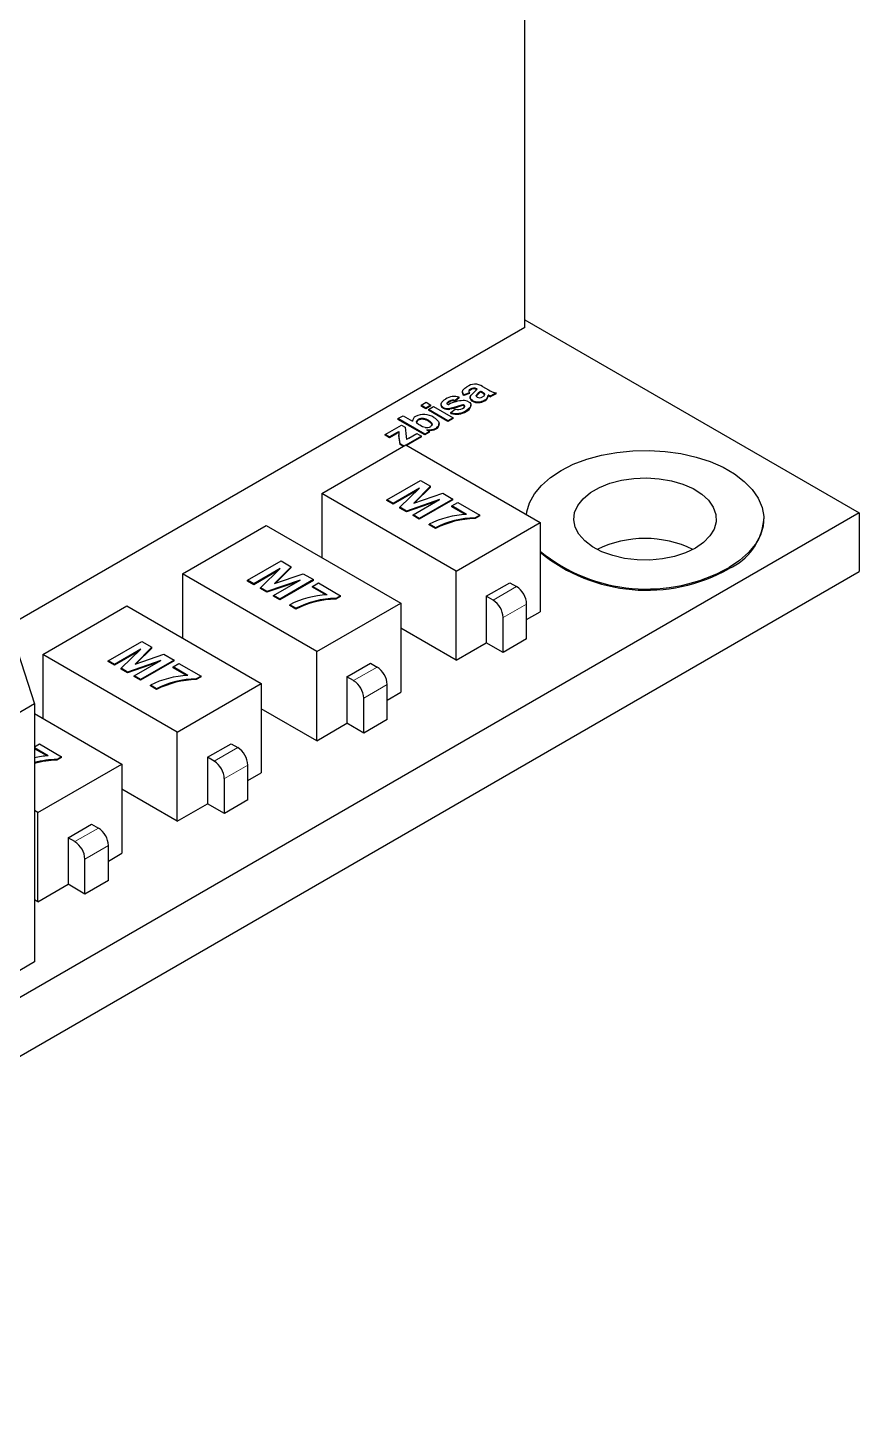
# Model space of a CAD drawing. Header units: millimetres. Extents: x 8.5 to 21.2, y 4.9 to 15.7.
# Drawn here: x 19.487 to 21.237, y 10.415 to 13.345 of the extents above; entities that cross this region are included whole.
import ezdxf

# ---------------------------------------------------------------- set-up
doc = ezdxf.new("R2010")
doc.units = ezdxf.units.MM
doc.linetypes.add('PHANTOM', pattern=[1.27, 0.635, -0.127, 0.127, -0.127, 0.127, -0.127])

msp = doc.modelspace()

# ---------------------------------------------------------------- linework, layer by layer
at = {"color": 7, "linetype": 'Continuous', "lineweight": 25}
for p, q in [((20.5335, 12.7141), (20.5335, 14.7555)), ((20.5335, 12.7304), (21.2371, 12.3243)), ((20.5335, 12.7141), (19.4476, 12.0872)), ((20.4018, 12.5791), (20.4018, 12.5775)), ((20.4167, 12.5772), (20.4051, 12.5726)), ((20.4167, 12.5756), (20.4051, 12.5709)), ((20.4051, 12.5726), (20.4051, 12.5709)), ((20.4167, 12.5756), (20.4167, 12.5772)), ((20.4251, 12.577), (20.433, 12.5846)), ((20.44, 12.5789), (20.4311, 12.5696)), ((20.4311, 12.5698), (20.4311, 12.5713)), ((20.433, 12.5846), (20.4319, 12.5852)), ((20.4319, 12.5836), (20.4319, 12.5836)), ((20.44, 12.5805), (20.4422, 12.5793)), ((20.44, 12.5805), (20.44, 12.5789)), ((20.4422, 12.5776), (20.44, 12.5789)), ((20.4443, 12.5904), (20.4568, 12.583)), ((20.4471, 12.5743), (20.4471, 12.576)), ((20.4561, 12.5706), (20.4561, 12.5722)), ((20.4577, 12.57), (20.4577, 12.5717)), ((20.4727, 12.5766), (20.462, 12.5704)), ((20.4727, 12.575), (20.462, 12.5688)), ((20.462, 12.5688), (20.462, 12.5704)), ((20.4727, 12.575), (20.4727, 12.5766)), ((20.3147, 12.5507), (20.3256, 12.557)), ((20.3247, 12.5449), (20.3147, 12.5507)), ((20.3147, 12.5507), (20.3147, 12.5491)), ((20.3247, 12.5433), (20.3147, 12.5491)), ((20.3356, 12.5512), (20.3247, 12.5449)), ((20.3356, 12.5496), (20.3247, 12.5433)), ((20.3247, 12.5433), (20.3247, 12.5449)), ((20.3256, 12.557), (20.3356, 12.5512)), ((20.3303, 12.5417), (20.3411, 12.548)), ((20.3303, 12.5417), (20.3303, 12.5401)), ((20.3713, 12.5181), (20.3303, 12.5417)), ((20.3713, 12.5164), (20.3303, 12.5401)), ((20.3356, 12.5496), (20.3356, 12.5512)), ((20.3411, 12.548), (20.3821, 12.5243)), ((20.3567, 12.5531), (20.3567, 12.5515)), ((20.3776, 12.5353), (20.3869, 12.5425)), ((20.3952, 12.5677), (20.3869, 12.5607)), ((20.3952, 12.5661), (20.3869, 12.5591)), ((20.3869, 12.5591), (20.3869, 12.5607)), ((20.3952, 12.5661), (20.3952, 12.5677)), ((20.4026, 12.55), (20.4026, 12.5516)), ((20.4181, 12.5675), (20.4181, 12.5658)), ((20.4198, 12.549), (20.4198, 12.5506)), ((20.2659, 12.5226), (20.2768, 12.5288)), ((20.3225, 12.4899), (20.2659, 12.5226)), ((20.2659, 12.5226), (20.2659, 12.5209)), ((20.3225, 12.4883), (20.2659, 12.5209)), ((20.2768, 12.5288), (20.2971, 12.5171)), ((20.2971, 12.519), (20.2971, 12.5174)), ((20.3821, 12.5243), (20.3713, 12.5181)), ((20.3821, 12.5227), (20.3713, 12.5164)), ((20.3713, 12.5164), (20.3713, 12.5181)), ((20.3776, 12.5337), (20.3776, 12.5353)), ((20.3821, 12.5227), (20.3821, 12.5243)), ((20.2395, 12.4894), (20.2734, 12.5089)), ((20.2485, 12.4842), (20.2395, 12.4894)), ((20.2395, 12.4877), (20.2395, 12.4894)), ((20.2485, 12.4825), (20.2395, 12.4877)), ((20.2629, 12.4926), (20.2485, 12.4842)), ((20.2629, 12.4909), (20.2485, 12.4825)), ((20.2485, 12.4825), (20.2485, 12.4842)), ((20.2678, 12.4939), (20.2678, 12.4955)), ((20.2705, 12.4698), (20.2683, 12.4887)), ((20.2705, 12.4681), (20.2683, 12.4871)), ((20.2734, 12.5089), (20.2811, 12.5045)), ((20.2811, 12.5045), (20.2835, 12.485)), ((20.3156, 12.486), (20.2828, 12.467)), ((20.2835, 12.485), (20.2839, 12.4784)), ((20.3156, 12.4843), (20.2842, 12.4662)), ((20.2893, 12.4818), (20.3061, 12.4915)), ((20.3061, 12.4915), (20.3156, 12.486)), ((20.3156, 12.4843), (20.3156, 12.486)), ((20.3326, 12.4957), (20.3225, 12.4899)), ((20.3326, 12.4941), (20.3225, 12.4883)), ((20.3225, 12.4883), (20.3225, 12.4899)), ((20.3265, 12.4992), (20.3326, 12.4957)), ((20.3326, 12.4941), (20.3326, 12.4957)), ((20.1057, 12.3651), (20.2825, 12.4672)), ((20.2787, 12.465), (20.2705, 12.4698)), ((20.2705, 12.4698), (20.2705, 12.4681)), ((20.2773, 12.4642), (20.2705, 12.4681)), ((20.2825, 12.4672), (20.5653, 12.3039)), ((20.3886, 12.2018), (20.1057, 12.3651)), ((20.1057, 12.3651), (20.1057, 12.2304)), ((20.2429, 12.3518), (20.3136, 12.3926)), ((20.3118, 12.3763), (20.2561, 12.3442)), ((20.3076, 12.3722), (20.2561, 12.3425)), ((20.2701, 12.3361), (20.3118, 12.3763)), ((20.335, 12.3802), (20.2996, 12.345)), ((20.2996, 12.345), (20.3603, 12.3656)), ((20.335, 12.3786), (20.302, 12.3459)), ((20.3136, 12.3926), (20.335, 12.3802)), ((20.335, 12.3786), (20.335, 12.3802)), ((20.3603, 12.3656), (20.3818, 12.3532)), ((20.2561, 12.3442), (20.2429, 12.3518)), ((20.2429, 12.3501), (20.2429, 12.3518)), ((20.2561, 12.3425), (20.2429, 12.3501)), ((20.2561, 12.3425), (20.2561, 12.3442)), ((20.2839, 12.3281), (20.2701, 12.3361)), ((20.2701, 12.3345), (20.2701, 12.3361)), ((20.3536, 12.3522), (20.2839, 12.3281)), ((20.3465, 12.3481), (20.2839, 12.3265)), ((20.2979, 12.32), (20.3536, 12.3522)), ((20.3818, 12.3532), (20.3111, 12.3124)), ((20.3818, 12.3516), (20.3111, 12.3108)), ((20.3795, 12.3389), (20.3921, 12.3462)), ((20.4104, 12.3211), (20.3795, 12.3389)), ((20.3795, 12.3373), (20.3795, 12.3389)), ((20.4079, 12.3209), (20.3795, 12.3373)), ((20.3818, 12.3516), (20.3818, 12.3532)), ((20.3921, 12.3462), (20.4385, 12.3195)), ((21.2371, 12.3243), (18.1435, 10.5384)), ((20.2839, 12.3265), (20.2701, 12.3345)), ((20.2839, 12.3265), (20.2839, 12.3281)), ((20.3111, 12.3124), (20.2979, 12.32)), ((20.2979, 12.3184), (20.2979, 12.32)), ((20.3111, 12.3108), (20.2979, 12.3184)), ((20.3111, 12.3108), (20.3111, 12.3124)), ((20.4385, 12.3195), (20.4286, 12.3138)), ((20.4385, 12.3178), (20.4286, 12.3121)), ((20.4286, 12.3121), (20.4286, 12.3138)), ((20.4385, 12.3178), (20.4385, 12.3195)), ((21.0363, 12.309), (21.0363, 12.3114)), ((21.2371, 12.3243), (21.2371, 12.201)), ((19.8123, 12.1957), (19.989, 12.2978)), ((19.989, 12.2978), (20.2719, 12.1345)), ((20.3449, 12.2929), (20.3318, 12.3004)), ((20.3318, 12.2988), (20.3318, 12.3004)), ((20.3449, 12.2913), (20.3318, 12.2988)), ((20.3449, 12.2913), (20.3449, 12.2929)), ((20.3886, 12.2018), (20.5653, 12.3039)), ((20.5653, 12.3039), (20.5653, 12.1161)), ((19.3951, 12.2489), (19.5011, 11.9223)), ((19.9495, 12.1824), (20.0202, 12.2232)), ((20.0202, 12.2232), (20.0416, 12.2108)), ((18.1435, 10.4151), (21.2371, 12.201)), ((20.0951, 12.0324), (19.8123, 12.1957)), ((19.8123, 12.1957), (19.8123, 12.061)), ((20.0184, 12.2069), (19.9627, 12.1748)), ((20.0142, 12.2028), (19.9627, 12.1731)), ((19.9766, 12.1667), (20.0184, 12.2069)), ((20.0416, 12.2108), (20.0061, 12.1756)), ((20.0061, 12.1756), (20.0669, 12.1962)), ((20.0416, 12.2092), (20.0086, 12.1765)), ((20.0416, 12.2092), (20.0416, 12.2108)), ((20.0669, 12.1962), (20.0883, 12.1838)), ((20.3886, 12.014), (20.3886, 12.2018)), ((19.9627, 12.1748), (19.9495, 12.1824)), ((19.9495, 12.1807), (19.9495, 12.1824)), ((19.9627, 12.1731), (19.9495, 12.1807)), ((19.9627, 12.1731), (19.9627, 12.1748)), ((19.9904, 12.1587), (19.9766, 12.1667)), ((19.9766, 12.1651), (19.9766, 12.1667)), ((19.9904, 12.1571), (19.9766, 12.1651)), ((20.0601, 12.1828), (19.9904, 12.1587)), ((20.0531, 12.1787), (19.9904, 12.1571)), ((19.9904, 12.1571), (19.9904, 12.1587)), ((20.0044, 12.1506), (20.0601, 12.1828)), ((20.0883, 12.1838), (20.0176, 12.143)), ((20.0883, 12.1822), (20.0176, 12.1414)), ((20.0861, 12.1695), (20.0987, 12.1768)), ((20.1169, 12.1517), (20.0861, 12.1695)), ((20.0861, 12.1679), (20.0861, 12.1695)), ((20.1145, 12.1515), (20.0861, 12.1679)), ((20.0883, 12.1822), (20.0883, 12.1838)), ((20.0987, 12.1768), (20.145, 12.15)), ((20.4522, 12.1488), (20.5017, 12.1773)), ((20.5017, 12.1773), (20.5158, 12.1692)), ((20.0044, 12.149), (20.0044, 12.1506)), ((20.0176, 12.143), (20.0044, 12.1506)), ((20.0176, 12.1414), (20.0044, 12.149)), ((20.0176, 12.1414), (20.0176, 12.143)), ((20.0515, 12.1235), (20.0384, 12.131)), ((20.0384, 12.1294), (20.0384, 12.131)), ((20.0951, 12.0324), (20.2719, 12.1345)), ((20.145, 12.15), (20.1352, 12.1444)), ((20.145, 12.1484), (20.1352, 12.1427)), ((20.1352, 12.1427), (20.1352, 12.1444)), ((20.145, 12.1484), (20.145, 12.15)), ((20.2719, 12.1345), (20.2719, 11.9467)), ((20.4522, 12.1488), (20.4522, 12.0508)), ((20.4663, 12.1406), (20.4522, 12.1488)), ((20.537, 12.0589), (20.537, 12.1324)), ((19.5188, 12.0263), (19.6956, 12.1284)), ((19.6956, 12.1284), (19.9784, 11.9651)), ((20.0515, 12.1218), (20.0384, 12.1294)), ((20.0515, 12.1218), (20.0515, 12.1235)), ((20.4875, 12.0304), (20.4875, 12.1038)), ((20.537, 12.0998), (20.5653, 12.1161)), ((20.3886, 12.014), (20.2719, 12.0814)), ((19.656, 12.013), (19.7267, 12.0538)), ((19.7267, 12.0538), (19.7481, 12.0414)), ((20.3886, 12.014), (20.4522, 12.0508)), ((20.4875, 12.0304), (20.4522, 12.0508)), ((20.537, 12.0589), (20.4875, 12.0304)), ((19.8017, 11.863), (19.5188, 12.0263)), ((19.5188, 12.0263), (19.5188, 11.8916)), ((19.6692, 12.0053), (19.656, 12.013)), ((19.656, 12.0113), (19.656, 12.013)), ((19.7249, 12.0375), (19.6692, 12.0053)), ((19.7207, 12.0334), (19.6692, 12.0037)), ((19.6832, 11.9973), (19.7249, 12.0375)), ((19.7667, 12.0134), (19.697, 11.9893)), ((19.711, 11.9812), (19.7667, 12.0134)), ((19.7481, 12.0414), (19.7127, 12.0062)), ((19.7127, 12.0062), (19.7734, 12.0268)), ((19.7481, 12.0398), (19.7151, 12.0071)), ((19.7949, 12.0144), (19.7242, 11.9736)), ((19.7949, 12.0128), (19.7242, 11.972)), ((19.7481, 12.0398), (19.7481, 12.0414)), ((19.7734, 12.0268), (19.7949, 12.0144)), ((19.7949, 12.0128), (19.7949, 12.0144)), ((20.0951, 11.8446), (20.0951, 12.0324)), ((19.6692, 12.0037), (19.656, 12.0113)), ((19.6692, 12.0037), (19.6692, 12.0053)), ((19.697, 11.9893), (19.6832, 11.9973)), ((19.6832, 11.9957), (19.6832, 11.9973)), ((19.697, 11.9877), (19.6832, 11.9957)), ((19.7596, 12.0093), (19.697, 11.9877)), ((19.697, 11.9877), (19.697, 11.9893)), ((19.7926, 12.0001), (19.8052, 12.0074)), ((19.8235, 11.9823), (19.7926, 12.0001)), ((19.7926, 11.9985), (19.7926, 12.0001)), ((19.821, 11.9821), (19.7926, 11.9985)), ((19.8052, 12.0074), (19.8516, 11.9806)), ((20.1587, 11.9793), (20.2082, 12.0079)), ((20.2082, 12.0079), (20.2224, 11.9998)), ((19.711, 11.9796), (19.711, 11.9812)), ((19.7242, 11.9736), (19.711, 11.9812)), ((19.7242, 11.972), (19.711, 11.9796)), ((19.7242, 11.972), (19.7242, 11.9736)), ((19.758, 11.9541), (19.7449, 11.9616)), ((19.7449, 11.96), (19.7449, 11.9616)), ((19.758, 11.9524), (19.7449, 11.96)), ((19.758, 11.9524), (19.758, 11.9541)), ((19.8017, 11.863), (19.9784, 11.9651)), ((19.8516, 11.9806), (19.8417, 11.975)), ((19.8516, 11.979), (19.8417, 11.9733)), ((19.8417, 11.9733), (19.8417, 11.975)), ((19.8516, 11.979), (19.8516, 11.9806)), ((19.9784, 11.9651), (19.9784, 11.7773)), ((20.1587, 11.9793), (20.1587, 11.8814)), ((20.1729, 11.9712), (20.1587, 11.9793)), ((20.2436, 11.8895), (20.2436, 11.963)), ((20.1941, 11.861), (20.1941, 11.9344)), ((20.2436, 11.9303), (20.2719, 11.9467)), ((19.5011, 11.9223), (18.794, 11.5141)), ((19.5011, 11.9223), (19.5011, 11.3793)), ((19.5011, 11.9018), (19.685, 11.7957)), ((20.0951, 11.8446), (19.9784, 11.912)), ((20.0951, 11.8446), (20.1587, 11.8814)), ((20.1941, 11.861), (20.1587, 11.8814)), ((20.2436, 11.8895), (20.1941, 11.861)), ((19.5011, 11.8452), (19.5014, 11.845)), ((19.5014, 11.845), (19.5011, 11.8448)), ((19.5014, 11.8434), (19.5011, 11.8432)), ((19.5011, 11.8318), (19.5118, 11.838)), ((19.5014, 11.8434), (19.5014, 11.845)), ((19.5118, 11.838), (19.5581, 11.8112)), ((19.8017, 11.6752), (19.8017, 11.863)), ((19.8653, 11.8099), (19.9148, 11.8385)), ((19.9148, 11.8385), (19.9289, 11.8304)), ((19.53, 11.8129), (19.5011, 11.8296)), ((19.5276, 11.8127), (19.5011, 11.828)), ((19.5581, 11.8112), (19.5483, 11.8055)), ((19.5581, 11.8096), (19.5483, 11.8039)), ((19.5581, 11.8096), (19.5581, 11.8112)), ((19.8653, 11.8099), (19.8653, 11.712)), ((19.8794, 11.8018), (19.8653, 11.8099)), ((19.5082, 11.6936), (19.685, 11.7957)), ((19.5483, 11.8039), (19.5483, 11.8055)), ((19.685, 11.7957), (19.685, 11.6079)), ((19.9501, 11.7201), (19.9501, 11.7936)), ((19.9007, 11.6915), (19.9007, 11.765)), ((19.9501, 11.7609), (19.9784, 11.7773)), ((19.8017, 11.6752), (19.685, 11.7426)), ((19.9501, 11.7201), (19.9007, 11.6915)), ((19.5082, 11.6936), (19.5011, 11.6977)), ((19.5082, 11.5058), (19.5082, 11.6936)), ((19.8017, 11.6752), (19.8653, 11.712)), ((19.9007, 11.6915), (19.8653, 11.712)), ((19.5718, 11.6405), (19.6213, 11.6691)), ((19.6213, 11.6691), (19.6355, 11.661)), ((19.5718, 11.6405), (19.5718, 11.5426)), ((19.586, 11.6324), (19.5718, 11.6405)), ((19.6567, 11.5507), (19.6567, 11.6242)), ((19.6567, 11.5915), (19.685, 11.6079)), ((19.6072, 11.5221), (19.6072, 11.5956)), ((19.6567, 11.5507), (19.6072, 11.5221)), ((19.5082, 11.5058), (19.5718, 11.5426)), ((19.6072, 11.5221), (19.5718, 11.5426)), ((19.5082, 11.5058), (19.5011, 11.5099)), ((19.5011, 11.3793), (19.35, 11.292))]:
    msp.add_line(p, q, dxfattribs=at)
at = {"color": 8, "linetype": 'PHANTOM', "lineweight": 18}
for p, q in [((20.4187, 12.5827), (20.4187, 12.5843)), ((20.4319, 12.5836), (20.4319, 12.5852)), ((20.4422, 12.5776), (20.4422, 12.5793)), ((20.3616, 12.5447), (20.3616, 12.5463)), ((20.3693, 12.5541), (20.3693, 12.5549)), ((20.3742, 12.5575), (20.3742, 12.5591)), ((20.3756, 12.5422), (20.3756, 12.5438)), ((20.3975, 12.5487), (20.3975, 12.5504)), ((20.4054, 12.5493), (20.4054, 12.5509)), ((20.423, 12.5593), (20.423, 12.5609)), ((20.4488, 12.5601), (20.4488, 12.5618)), ((20.3087, 12.5191), (20.3087, 12.5208)), ((20.331, 12.5167), (20.331, 12.5184)), ((20.4099, 12.5377), (20.4099, 12.5393)), ((20.2629, 12.4909), (20.2629, 12.4926)), ((20.2683, 12.4871), (20.2683, 12.4887)), ((20.3463, 12.501), (20.3463, 12.5026)), ((20.4663, 12.1406), (20.5158, 12.1692)), ((20.537, 12.1324), (20.4875, 12.1038)), ((20.1729, 11.9712), (20.2224, 11.9998)), ((20.2436, 11.963), (20.1941, 11.9344)), ((19.8794, 11.8018), (19.9289, 11.8304)), ((19.9501, 11.7936), (19.9007, 11.765)), ((19.586, 11.6324), (19.6355, 11.661)), ((19.6567, 11.6242), (19.6072, 11.5956))]:
    msp.add_line(p, q, dxfattribs=at)
at = {"color": 7, "linetype": 'Continuous', "lineweight": 25, "flags": 128}
for points in [[(20.4051, 12.5726), (20.4034, 12.5746), (20.4018, 12.5791), (20.4028, 12.5825), (20.4068, 12.5866), (20.4112, 12.5895)], [(20.4051, 12.5709), (20.4034, 12.573), (20.4018, 12.5775)], [(20.4187, 12.5843), (20.4163, 12.5825), (20.4154, 12.5811), (20.4153, 12.5796), (20.4167, 12.5772)], [(20.4187, 12.5827), (20.4163, 12.5808), (20.4154, 12.5794), (20.4153, 12.5789)], [(20.423, 12.5609), (20.4205, 12.5627), (20.4185, 12.5655), (20.4182, 12.5686), (20.42, 12.572), (20.4251, 12.577)], [(20.448, 12.5724), (20.4468, 12.57), (20.4444, 12.5681)], [(20.4471, 12.576), (20.4481, 12.5743), (20.448, 12.5724)], [(20.4481, 12.5722), (20.4481, 12.5727), (20.4471, 12.5743)], [(20.3616, 12.5463), (20.359, 12.5481), (20.3571, 12.5509), (20.3568, 12.5539), (20.3583, 12.5573), (20.3635, 12.5619), (20.3662, 12.5635)], [(20.3975, 12.5504), (20.384, 12.5458), (20.3756, 12.5438)], [(20.3975, 12.5487), (20.384, 12.5441), (20.3756, 12.5422)], [(20.402, 12.5439), (20.4053, 12.5462), (20.4068, 12.5484)], [(20.4148, 12.558), (20.4173, 12.5562), (20.4194, 12.5532), (20.4197, 12.5493), (20.4177, 12.5454), (20.4115, 12.5403), (20.4099, 12.5393)], [(20.3119, 12.5085), (20.3092, 12.5102), (20.3061, 12.5133), (20.3052, 12.5157), (20.3058, 12.5182), (20.3079, 12.5203), (20.3087, 12.5208)], [(20.3087, 12.5191), (20.3063, 12.5173), (20.3054, 12.5154)], [(20.331, 12.5184), (20.3337, 12.5167), (20.3373, 12.5133), (20.3382, 12.5109), (20.3376, 12.5084), (20.3356, 12.5064), (20.3351, 12.506)], [(20.3381, 12.509), (20.338, 12.5103), (20.3365, 12.5126), (20.331, 12.5167)], [(20.3416, 12.5251), (20.3443, 12.5234), (20.3515, 12.5164), (20.3528, 12.5117), (20.3513, 12.507), (20.3472, 12.5031), (20.3463, 12.5026)], [(20.3233, 12.5042), (20.3179, 12.5056), (20.3119, 12.5085)], [(20.5368, 12.3204), (20.5376, 12.3262), (20.5434, 12.3456), (20.5537, 12.3644), (20.5684, 12.3821), (20.5871, 12.3986), (20.6095, 12.4135), (20.6352, 12.4264), (20.6638, 12.4372), (20.6946, 12.4457), (20.7271, 12.4516), (20.7607, 12.455), (20.7948, 12.4556), (20.8288, 12.4536), (20.8619, 12.449), (20.8937, 12.4417), (20.9234, 12.4321), (20.9506, 12.4202), (20.9747, 12.4063), (20.9953, 12.3906), (21.0121, 12.3734), (21.0246, 12.3551), (21.0327, 12.3359), (21.0362, 12.3163), (21.035, 12.2966), (21.0292, 12.2772), (21.0189, 12.2585), (21.0042, 12.2407), (20.9855, 12.2242), (20.9631, 12.2094), (20.9631, 12.2094)], [(20.8924, 12.2502), (20.8717, 12.2402), (20.8483, 12.2326), (20.823, 12.2274), (20.7964, 12.225), (20.7695, 12.2254), (20.7432, 12.2285), (20.7182, 12.2343), (20.6954, 12.2425), (20.6756, 12.253), (20.6593, 12.2653), (20.6471, 12.2792), (20.6394, 12.294), (20.6363, 12.3095), (20.6381, 12.325), (20.6447, 12.34), (20.6558, 12.3541), (20.6712, 12.3669), (20.6902, 12.3779), (20.7123, 12.3867), (20.7368, 12.3931), (20.7628, 12.3969), (20.7897, 12.398), (20.8164, 12.3962), (20.8421, 12.3918), (20.8661, 12.3847), (20.8875, 12.3753), (20.9056, 12.3639), (20.92, 12.3507), (20.93, 12.3363), (20.9354, 12.3211), (20.936, 12.3056), (20.9318, 12.2902), (20.9229, 12.2756), (20.9096, 12.2621), (20.8924, 12.2502)]]:
    msp.add_lwpolyline(points, dxfattribs=at)
at = {"color": 7, "linetype": 'Continuous', "lineweight": 25}
for centre, radius, start, end in [((20.3852, 12.5347), 0.0346, 73.1472, 123.2775), ((20.4284, 12.5655), 0.0295, 57.452, 125.566), ((20.426, 12.5749), 0.0118, 60.206, 127.8059), ((20.426, 12.5733), 0.0118, 60.206, 127.8059), ((20.4339, 12.5705), 0.0029, 165.2216, 248.1007), ((20.4833, 12.5297), 0.0668, 130.3742, 141.4556), ((20.4315, 12.5584), 0.0235, 48.5915, 63.0193), ((20.4304, 12.5551), 0.0254, 49.1476, 62.4631), ((20.4438, 12.573), 0.0123, 293.7769, 356.3404), ((20.4438, 12.5714), 0.0123, 293.7769, 356.3404), ((20.45, 12.5496), 0.0234, 70.5778, 74.8867), ((20.45, 12.548), 0.0234, 70.5778, 74.8867), ((20.4818, 12.6225), 0.0468, 237.7045, 258.7975), ((20.4811, 12.6433), 0.0754, 251.9138, 255.2632), ((20.4811, 12.6417), 0.0754, 251.9138, 255.2632), ((20.3643, 12.5516), 0.00746, 180.7267, 248.1894), ((20.3723, 12.5663), 0.0227, 241.6012, 278.3148), ((20.3723, 12.5646), 0.0227, 241.6012, 278.3148), ((20.3708, 12.5544), 0.0016, 162.0519, 248.8911), ((20.3786, 12.5491), 0.011, 113.756, 147.8572), ((20.3786, 12.5475), 0.011, 113.756, 147.8572), ((20.3726, 12.5576), 0.00519, 243.5033, 277.7647), ((20.4083, 12.4837), 0.0771, 93.6733, 116.9886), ((20.3822, 12.5467), 0.0148, 71.555, 122.7704), ((20.3822, 12.5451), 0.0148, 71.555, 122.7704), ((20.3931, 12.5588), 0.0174, 249.0841, 301.0378), ((20.4045, 12.5334), 0.0184, 95.9782, 112.2709), ((20.4045, 12.5317), 0.0184, 95.9782, 112.2709), ((20.4026, 12.5458), 0.00579, 61.0844, 90.0293), ((20.4026, 12.5442), 0.00579, 61.0844, 90.0293), ((20.4045, 12.54), 0.0207, 60.28, 93.3374), ((20.4046, 12.5487), 0.00229, 351.4804, 69.5125), ((20.4044, 12.5469), 0.00255, 16.7483, 66.8521), ((20.4052, 12.5515), 0.0146, 288.696, 349.8872), ((20.4256, 12.5661), 0.00729, 182.1486, 249.7239), ((20.4351, 12.5839), 0.026, 242.2075, 301.6693), ((20.4351, 12.5822), 0.026, 242.2075, 301.6693), ((20.4384, 12.5786), 0.0121, 242.4668, 299.9829), ((20.3074, 12.5178), 0.0103, 113.4823, 183.8663), ((20.3206, 12.4926), 0.0387, 57.0853, 116.5147), ((20.3178, 12.5006), 0.0222, 53.4459, 114.1908), ((20.3178, 12.4988), 0.0223, 53.662, 113.9746), ((20.3428, 12.51), 0.00972, 291.1299, 9.2514), ((20.3894, 12.5725), 0.039, 252.4814, 301.7717), ((20.3894, 12.5708), 0.039, 252.4814, 301.7717), ((20.1564, 12.6733), 0.2098, 300.5367, 302.0804), ((20.1564, 12.6716), 0.2098, 300.5367, 302.0804), ((20.3422, 12.4978), 0.0744, 181.7554, 186.985), ((20.3422, 12.4962), 0.0744, 181.7554, 186.985), ((20.4045, 12.291), 0.2228, 121.1256, 122.759), ((20.3264, 12.5228), 0.0189, 260.4229, 297.3003), ((20.3309, 12.5334), 0.0344, 262.8018, 296.6526), ((20.3318, 12.5286), 0.0312, 266.053, 297.7527), ((20.4198, 12.1261), 0.1952, 92.758, 116.7641), ((20.4307, 12.1271), 0.1866, 90.6436, 117.3671), ((20.4307, 12.1255), 0.1866, 90.6436, 117.3671), ((20.9114, 12.3213), 0.1255, 294.3044, 354.3755), ((20.7863, 12.0383), 0.2321, 64.2397, 115.7603), ((20.7896, 12.5186), 0.3546, 230.7719, 299.2989), ((20.7896, 12.5161), 0.3546, 230.7719, 299.2989), ((20.491, 12.1303), 0.0461, 2.6055, 57.3945), ((20.1263, 11.9567), 0.1952, 92.758, 116.7641), ((20.1373, 11.9577), 0.1866, 90.6436, 117.3671), ((20.1373, 11.9561), 0.1866, 90.6436, 117.3671), ((20.4415, 12.1018), 0.0461, 2.6055, 57.3945), ((20.1975, 11.9609), 0.0461, 2.6055, 57.3945), ((19.8329, 11.7873), 0.1952, 92.758, 116.7641), ((19.8438, 11.7883), 0.1866, 90.6436, 117.3671), ((19.8438, 11.7867), 0.1866, 90.6436, 117.3671), ((20.148, 11.9323), 0.0461, 2.6055, 57.3945), ((19.5424, 11.6078), 0.2055, 93.4582, 101.5866), ((19.9041, 11.7915), 0.0461, 2.6055, 57.3945), ((19.5516, 11.6164), 0.1891, 90.9926, 105.4612), ((19.5516, 11.6148), 0.1891, 90.9926, 105.4612), ((19.8546, 11.7629), 0.0461, 2.6055, 57.3945), ((19.6106, 11.6221), 0.0461, 2.6055, 57.3945), ((19.5611, 11.5935), 0.0461, 2.6055, 57.3945)]:
    msp.add_arc(centre, radius, start, end, dxfattribs=at)

doc.saveas('drawing.dxf')
